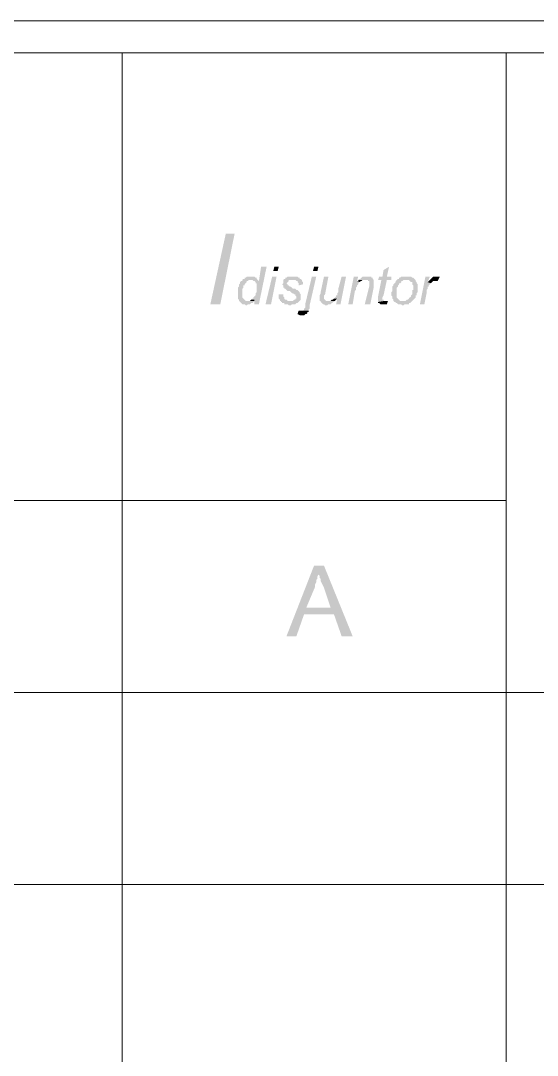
# Model space of a CAD drawing. Header units: inches. Extents: x 179598 to 179981, y 9195975 to 9196075.
# Drawn here: x 179725.343 to 179726.28, y 9196035.934 to 9196037.81 of the extents above; entities that cross this region are included whole.
import ezdxf

# ---------------------------------------------------------------- set-up
doc = ezdxf.new("R2010")
doc.units = ezdxf.units.IN
doc.header["$LTSCALE"] = 0.05
doc.header["$MEASUREMENT"] = 0
doc.linetypes.add('CONTINU', pattern=[0])
doc.layers.add('Cargas', color=150, linetype='Continuous', lineweight=30)

# ---------------------------------------------------------------- blocks, each defined once
blk = doc.blocks.new('QuadroCarga Model')
at = {"layer": 'Cargas', "linetype": 'CONTINU', "lineweight": 20, "transparency": 33554559}
for points in [[(7.8833, 1.0918), (8.0113, 1.0638), (8.0113, 1.0478), (7.8833, 1.0738)], [(7.9273, 1.0338), (7.9253, 1.0338), (7.9253, 1.0358), (7.9233, 1.0378), (7.9213, 1.0378), (7.9193, 1.0398), (7.9153, 1.0398), (7.9133, 1.0418), (7.9113, 1.0418), (7.8933, 1.0418), (7.8913, 1.0398), (7.8893, 1.0398), (7.8893, 1.0398), (7.8873, 1.0378), (7.8873, 1.0378), (7.8853, 1.0358), (7.8853, 1.0358), (7.8833, 1.0338), (7.8833, 1.0298), (7.8813, 1.0278), (7.8813, 1.0258), (7.8833, 1.0238), (7.8833, 1.0198), (7.8853, 1.0178), (7.8853, 1.0158), (7.8873, 1.0138), (7.8893, 1.0118), (7.8893, 1.0278), (7.8913, 1.0298), (7.8913, 1.0298), (7.8933, 1.0318), (7.8933, 1.0318), (7.8953, 1.0338), (7.8973, 1.0338), (7.9113, 1.0338), (7.9133, 1.0318), (7.9173, 1.0318), (7.9173, 1.0298), (7.9193, 1.0298), (7.9213, 1.0278), (7.9213, 1.0278), (7.9233, 1.0258), (7.9253, 1.0258), (7.9253, 1.0238), (7.9273, 1.0218), (7.9273, 1.0178)], [(7.9333, 1.0178), (7.9333, 1.0258), (7.9313, 1.0278), (7.9313, 1.0298), (7.9293, 1.0298), (7.9293, 1.0318), (7.9273, 1.0338), (7.9273, 1.0158), (7.9253, 1.0138), (7.9253, 1.0038), (7.9273, 1.0058), (7.9273, 1.0058), (7.9293, 1.0078), (7.9313, 1.0078), (7.9313, 1.0098), (7.9333, 1.0118), (7.9333, 1.0158)], [(7.9513, 0.9898), (7.9513, 0.9998), (7.9253, 1.0038), (7.9253, 1.0118), (7.9233, 1.0098), (7.9213, 1.0098), (7.9213, 1.0078), (7.9153, 1.0078), (7.9053, 1.0078), (7.9033, 1.0098), (7.8993, 1.0098), (7.8973, 1.0118), (7.8973, 1.0118), (7.8953, 1.0138), (7.8933, 1.0138), (7.8933, 1.0158), (7.8913, 1.0178), (7.8913, 1.0118), (7.8833, 1.0118), (7.8833, 1.0038)], [(7.8913, 1.0178), (7.8893, 1.0198), (7.8893, 1.0238), (7.8893, 1.0118), (7.8913, 1.0118)], [(7.9333, 0.9718), (7.9333, 0.9798), (7.8833, 0.9918), (7.8833, 0.9818)], [(7.9513, 0.9678), (7.9513, 0.9758), (7.9433, 0.9778), (7.9433, 0.9698)], [(7.9013, 0.9598), (7.9013, 0.9678), (7.8933, 0.9678), (7.8913, 0.9658), (7.8893, 0.9658), (7.8893, 0.9638), (7.8873, 0.9638), (7.8873, 0.9618), (7.8853, 0.9618), (7.8853, 0.9578), (7.8833, 0.9578), (7.8833, 0.9518), (7.8813, 0.9498), (7.8813, 0.9458), (7.8833, 0.9438), (7.8833, 0.9378), (7.8853, 0.9358), (7.8853, 0.9338), (7.8873, 0.9318), (7.8893, 0.9298), (7.8893, 0.9518), (7.8913, 0.9538), (7.8913, 0.9558), (7.8933, 0.9578), (7.8953, 0.9578), (7.8953, 0.9578), (7.8973, 0.9598), (7.8993, 0.9598)], [(7.9293, 0.9578), (7.9273, 0.9598), (7.9213, 0.9598), (7.9193, 0.9618), (7.9193, 0.9618), (7.9173, 0.9598), (7.9133, 0.9598), (7.9133, 0.9578), (7.9113, 0.9578), (7.9113, 0.9558), (7.9093, 0.9538), (7.9093, 0.9538), (7.9073, 0.9518), (7.9073, 0.9478), (7.9053, 0.9458), (7.9053, 0.9458), (7.9033, 0.9438), (7.9033, 0.9418), (7.9013, 0.9398), (7.9013, 0.9378), (7.8993, 0.9378), (7.8973, 0.9358), (7.8953, 0.9358), (7.8933, 0.9358), (7.8933, 0.9378), (7.8913, 0.9378), (7.8913, 0.9398), (7.8893, 0.9418), (7.8893, 0.9478), (7.8893, 0.9298), (7.8913, 0.9278), (7.9013, 0.9278), (7.9013, 0.9278), (7.9033, 0.9298), (7.9053, 0.9298), (7.9073, 0.9318), (7.9073, 0.9318), (7.9093, 0.9338), (7.9093, 0.9358), (7.9113, 0.9378), (7.9113, 0.9418), (7.9133, 0.9438), (7.9133, 0.9438), (7.9153, 0.9458), (7.9153, 0.9478), (7.9173, 0.9498), (7.9173, 0.9518), (7.9193, 0.9518), (7.9213, 0.9538), (7.9233, 0.9518), (7.9233, 0.9518), (7.9253, 0.9498), (7.9273, 0.9498), (7.9273, 0.9438)], [(7.9333, 0.9438), (7.9333, 0.9518), (7.9313, 0.9538), (7.9313, 0.9558), (7.9293, 0.9558), (7.9293, 0.9578), (7.9273, 0.9438), (7.9273, 0.9378), (7.9253, 0.9358), (7.9253, 0.9338), (7.9233, 0.9338), (7.9213, 0.9318), (7.9173, 0.9318), (7.9193, 0.9238), (7.9233, 0.9238), (7.9253, 0.9258), (7.9273, 0.9258), (7.9293, 0.9278), (7.9293, 0.9298), (7.9313, 0.9298), (7.9313, 0.9318), (7.9333, 0.9338), (7.9333, 0.9398)], [(7.4093, 0.8858), (7.4093, 0.9038), (7.2813, 0.9538), (7.2813, 0.9358), (7.3213, 0.9218), (7.3213, 0.8678), (7.3333, 0.9178), (7.3713, 0.9018), (7.3753, 0.9018), (7.3793, 0.8998), (7.3833, 0.8998), (7.3853, 0.8978), (7.3893, 0.8978), (7.3933, 0.8958), (7.3973, 0.8958)], [(7.8713, 0.9318), (7.8653, 0.9338), (7.8653, 0.9338), (7.8633, 0.9298), (7.8633, 0.9218), (7.8653, 0.9198), (7.8653, 0.9178), (7.8673, 0.9158), (7.8693, 0.9158), (7.8693, 0.9138), (7.8713, 0.9138), (7.8713, 0.9298)], [(7.9333, 0.8998), (7.9333, 0.9078), (7.8833, 0.9198), (7.8773, 0.9198), (7.8753, 0.9218), (7.8733, 0.9218), (7.8733, 0.9218), (7.8713, 0.9238), (7.8713, 0.9258), (7.8713, 0.9138), (7.8733, 0.9138), (7.8753, 0.9118), (7.8813, 0.9118)], [(7.4093, 0.8858), (7.3973, 0.8958), (7.3933, 0.8958), (7.3913, 0.8938), (7.3873, 0.8938), (7.3853, 0.8918), (7.3813, 0.8918), (7.3773, 0.8898), (7.3733, 0.8878), (7.3693, 0.8858), (7.3333, 0.8738), (7.3333, 0.9178), (7.3213, 0.8678), (7.2813, 0.8538), (7.2813, 0.8338)], [(7.9513, 0.8958), (7.9513, 0.9038), (7.9433, 0.9058), (7.9433, 0.8978)], [(7.9333, 0.8778), (7.9333, 0.8858), (7.9053, 0.8918), (7.9033, 0.8918), (7.8993, 0.8938), (7.8973, 0.8938), (7.8893, 0.8938), (7.8893, 0.8918), (7.8873, 0.8918), (7.8853, 0.8898), (7.8853, 0.8898), (7.8833, 0.8878), (7.8833, 0.8858), (7.8813, 0.8838), (7.8813, 0.8798), (7.8833, 0.8778), (7.8833, 0.8738), (7.8853, 0.8718), (7.8853, 0.8698), (7.8873, 0.8698), (7.8873, 0.8678), (7.8893, 0.8658), (7.8893, 0.8818), (7.8913, 0.8838), (7.8913, 0.8838), (7.8933, 0.8858), (7.8953, 0.8858), (7.8993, 0.8858), (7.9013, 0.8838)], [(7.9333, 0.8458), (7.9333, 0.8538), (7.9113, 0.8598), (7.9053, 0.8598), (7.9033, 0.8618), (7.8993, 0.8618), (7.8993, 0.8638), (7.8973, 0.8638), (7.8953, 0.8658), (7.8933, 0.8678), (7.8933, 0.8618), (7.8833, 0.8638), (7.8833, 0.8558)], [(7.8933, 0.8678), (7.8913, 0.8698), (7.8913, 0.8718), (7.8893, 0.8738), (7.8893, 0.8778), (7.8893, 0.8658), (7.8913, 0.8638), (7.8933, 0.8618)], [(7.9333, 0.8238), (7.9333, 0.8318), (7.8833, 0.8418), (7.8833, 0.8338), (7.9073, 0.8298), (7.9073, 0.8298), (7.9093, 0.8278), (7.9133, 0.8278), (7.9153, 0.8258), (7.9173, 0.8258), (7.9193, 0.8238), (7.9213, 0.8238), (7.9233, 0.8218), (7.9233, 0.8198), (7.9253, 0.8258)], [(7.9273, 0.8238), (7.9253, 0.8238), (7.9253, 0.8258), (7.9233, 0.8198), (7.9253, 0.8198), (7.9253, 0.8178), (7.9273, 0.8158), (7.9273, 0.8098)], [(7.9333, 0.8078), (7.9333, 0.8158), (7.9313, 0.8178), (7.9313, 0.8178), (7.9293, 0.8198), (7.9293, 0.8218), (7.9273, 0.8238), (7.9273, 0.8058), (7.9253, 0.8058), (7.9253, 0.8038), (7.9213, 0.8038), (7.9153, 0.8038), (7.8833, 0.8118), (7.8833, 0.8018), (7.9133, 0.7958), (7.9213, 0.7958), (7.9273, 0.7958), (7.9273, 0.7958), (7.9293, 0.7978), (7.9313, 0.7978), (7.9313, 0.7998), (7.9333, 0.7998), (7.9333, 0.8058)], [(7.8893, 0.7698), (7.8893, 0.7758), (7.8873, 0.7878), (7.8853, 0.7878), (7.8853, 0.7858), (7.8833, 0.7838), (7.8833, 0.7718)], [(7.9513, 0.7678), (7.9453, 0.7778), (7.9333, 0.7798), (7.9333, 0.7858), (7.9273, 0.7878), (7.9273, 0.7818), (7.8973, 0.7878), (7.8893, 0.7878), (7.8873, 0.7878), (7.8893, 0.7758), (7.8893, 0.7778), (7.8913, 0.7778), (7.8913, 0.7798), (7.8933, 0.7798), (7.8953, 0.7798), (7.8993, 0.7778), (7.9273, 0.7718), (7.9273, 0.7638), (7.9333, 0.7638), (7.9333, 0.7718)], [(7.9273, 0.7538), (7.9273, 0.7538), (7.9253, 0.7558), (7.9233, 0.7558), (7.9213, 0.7578), (7.9213, 0.7578), (7.9193, 0.7598), (7.9173, 0.7598), (7.9153, 0.7618), (7.9073, 0.7618), (7.9053, 0.7638), (7.9013, 0.7638), (7.8993, 0.7638), (7.8973, 0.7618), (7.8933, 0.7618), (7.8913, 0.7598), (7.8893, 0.7598), (7.8873, 0.7578), (7.8873, 0.7558), (7.8853, 0.7558), (7.8853, 0.7538), (7.8833, 0.7518), (7.8833, 0.7458), (7.8813, 0.7438), (7.8813, 0.7418), (7.8833, 0.7398), (7.8833, 0.7318), (7.8853, 0.7318), (7.8853, 0.7298), (7.8873, 0.7278), (7.8893, 0.7258), (7.8893, 0.7478), (7.8913, 0.7498), (7.8933, 0.7518), (7.8933, 0.7518), (7.8953, 0.7538), (7.9033, 0.7538), (7.9133, 0.7538), (7.9153, 0.7518), (7.9173, 0.7518), (7.9193, 0.7498), (7.9213, 0.7498), (7.9213, 0.7478), (7.9233, 0.7458), (7.9253, 0.7458), (7.9253, 0.7438), (7.9273, 0.7418), (7.9273, 0.7358)], [(7.9333, 0.7358), (7.9333, 0.7458), (7.9313, 0.7478), (7.9313, 0.7498), (7.9293, 0.7498), (7.9293, 0.7518), (7.9273, 0.7538), (7.9273, 0.7318), (7.9253, 0.7298), (7.9253, 0.7298), (7.9233, 0.7278), (7.9233, 0.7258), (7.9193, 0.7258), (7.9173, 0.7238), (7.9093, 0.7238), (7.9093, 0.7258), (7.9013, 0.7258), (7.8993, 0.7278), (7.8973, 0.7278), (7.8953, 0.7298), (7.8953, 0.7318), (7.8933, 0.7318), (7.8933, 0.7318), (7.8913, 0.7338), (7.8913, 0.7358), (7.8893, 0.7378), (7.8893, 0.7418), (7.8893, 0.7258), (7.8913, 0.7238), (7.8933, 0.7218), (7.8933, 0.7218), (7.8953, 0.7198), (7.8993, 0.7198), (7.8993, 0.7178), (7.9033, 0.7178), (7.9053, 0.7158), (7.9193, 0.7158), (7.9213, 0.7178), (7.9233, 0.7178), (7.9233, 0.7178), (7.9253, 0.7198), (7.9273, 0.7198), (7.9293, 0.7218), (7.9293, 0.7218), (7.9313, 0.7238), (7.9313, 0.7258), (7.9333, 0.7278), (7.9333, 0.7338)], [(7.9333, 0.6938), (7.9333, 0.7018), (7.8833, 0.7118), (7.8833, 0.7038), (7.9033, 0.6998), (7.9093, 0.6998), (7.9113, 0.6978), (7.9153, 0.6978), (7.9153, 0.6958), (7.9173, 0.6958), (7.9193, 0.6938), (7.9213, 0.6938), (7.9213, 0.6918), (7.9233, 0.6978)], [(7.9273, 0.6938), (7.9253, 0.6958), (7.9233, 0.6978), (7.9213, 0.6918), (7.9233, 0.6898), (7.9253, 0.6878), (7.9253, 0.6838)], [(7.9333, 0.6818), (7.9333, 0.6878), (7.9313, 0.6898), (7.9313, 0.6898), (7.9293, 0.6918), (7.9273, 0.6938), (7.9273, 0.6938), (7.9253, 0.6838), (7.9253, 0.6798), (7.9333, 0.6758), (7.9333, 0.6798)]]:
    blk.add_hatch(color=256, dxfattribs=at).paths.add_polyline_path(points)
at = {"layer": 'Cargas', "linetype": 'CONTINU', "lineweight": 5}
for points in [[(0.7633, -1.7642), (8.3973, -1.7642), (8.3973, 11.2878), (0.7633, 11.2878)], [(1.6113, -1.7062), (8.3393, -1.7062), (8.3393, 11.2298), (1.6113, 11.2298)]]:
    blk.add_lwpolyline(points, close=True, dxfattribs=at)
for points in [[(6.8313, 11.2298), (6.8313, -1.7062)], [(7.1793, 11.2298), (7.1793, -1.7062)], [(7.5273, 10.5338), (7.5273, 0.5558)], [(8.3393, 1.2518), (1.6113, 1.2518)], [(8.3393, 0.5558), (1.6113, 0.5558)]]:
    blk.add_lwpolyline(points, dxfattribs=at)

msp = doc.modelspace()

# ---------------------------------------------------------------- block references
at = {"layer": 'Cargas', "linetype": 'CONTINU', "lineweight": 20, "rotation": 90}
msp.add_blockref('QuadroCarga Model', (179726.7787, 9196029.4123), dxfattribs=at)

doc.saveas('drawing.dxf')
